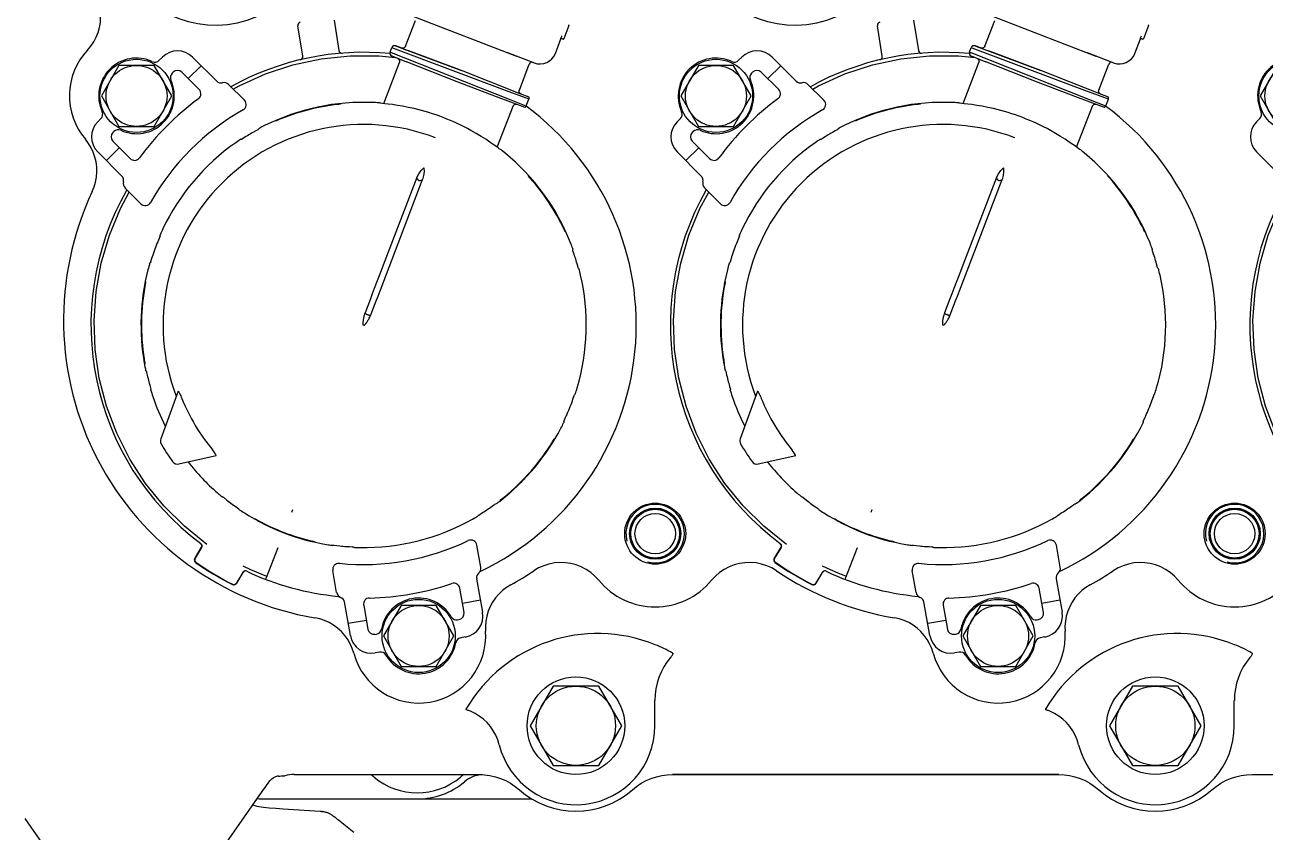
# Model space of a CAD drawing. Header units: millimetres. Extents: x 156850 to 204135, y 56350 to 74150.
# Drawn here: x 179919 to 180122.3, y 62657.6 to 62789.9 of the extents above; entities that cross this region are included whole.
import ezdxf

# ---------------------------------------------------------------- set-up
doc = ezdxf.new("R2010")
doc.units = ezdxf.units.MM
doc.header["$LTSCALE"] = 150
doc.layers.add('-----33 Equipment', color=5, linetype='Continuous')

# ---------------------------------------------------------------- blocks, each defined once
blk = doc.blocks.new('X-2F-PLAN$0$AUDIT_I_260115101451-0')
at = {"color": 0}
for p, q in [((1.78, -23.55), (-7.79, -30.26)), ((107.13, -39.46), (111.09, -35.51)), ((120.28, -36.1), (115.28, -38.98)), ((116.04, -35.51), (116.57, -36.03)), ((125.28, -38.98), (120.28, -36.1)), ((111.79, -39.04), (109.67, -36.92)), ((112.86, -37.98), (110, -40.83)), ((114.44, -38.16), (114.27, -37.98)), ((102.59, -42.59), (105.2, -39.98)), ((115.28, -38.98), (115.28, -44.76)), ((125.28, -44.76), (125.28, -38.98)), ((81.58, -42.72), (81.6, -42.66)), ((72.02, -44.21), (72.14, -44.24)), ((74.48, -43.62), (74.21, -43.69)), ((75.22, -43.45), (75.37, -43.36)), ((76.3, -43.21), (76.36, -43.24)), ((76.34, -43.21), (76.42, -43.19)), ((76.78, -43.17), (76.4, -43.23)), ((76.42, -43.19), (76.54, -43.17)), ((76.54, -43.17), (76.71, -43.14)), ((88.43, -43.17), (88.44, -43.1)), ((89.39, -43.26), (89.52, -43.28)), ((89.71, -43.36), (89.39, -43.3)), ((89.52, -43.28), (89.63, -43.3)), ((89.79, -43.34), (89.79, -43.37)), ((92.77, -44.02), (92.89, -44.12)), ((71.88, -48.68), (64.06, -45.83)), ((96.63, -45.45), (96.37, -45.34)), ((97.31, -45.73), (96.63, -45.45)), ((97.35, -45.74), (97.31, -45.73)), ((97.35, -45.74), (97.49, -45.73)), ((115.28, -44.76), (120.28, -47.64)), ((120.28, -47.64), (125.28, -44.76)), ((126.12, -45.58), (126.64, -46.11)), ((124.17, -47.88), (123.99, -47.71)), ((59.93, -48.81), (61.29, -54.94)), ((121.32, -52.15), (124.17, -49.29)), ((125.23, -52.48), (123.11, -50.36)), ((-7.79, -52.65), (6.23, -62.47)), ((43.9, -51.44), (43.8, -51.55)), ((43.8, -51.55), (43.81, -51.61)), ((44.46, -51.41), (44.33, -51.35)), ((46.27, -52.49), (44.46, -51.41)), ((46.22, -52.53), (44.47, -51.47)), ((46.38, -52.57), (46.24, -52.51)), ((46.41, -52.55), (46.27, -52.49)), ((46.8, -52.48), (46.72, -52.53)), ((126.64, -51.06), (122.69, -55.02)), ((54.01, -56.69), (53.84, -56.91)), ((54.46, -56.11), (54.01, -56.69)), ((54.48, -56.08), (54.46, -56.11)), ((54.48, -56.08), (54.51, -55.95)), ((40.15, -57.61), (40.1, -57.75)), ((40.18, -57.6), (40.15, -57.61)), ((40.21, -57.59), (40.18, -57.6)), ((40.22, -58.17), (40.34, -58.26)), ((40.34, -58.26), (42.14, -59.35)), ((42.15, -59.3), (40.4, -58.24)), ((52.46, -58.7), (52.6, -58.61)), ((52.9, -58.19), (52.68, -58.49)), ((53.2, -57.77), (52.9, -58.19)), ((122.17, -56.95), (119.56, -59.56)), ((42.26, -59.41), (42.14, -59.32)), ((42.26, -59.44), (42.14, -59.35)), ((42.38, -59.74), (42.38, -59.67)), ((42.38, -59.82), (42.39, -59.73)), ((113.19, -59.02), (113.19, -59.15)), ((114.54, -61.41), (114.29, -60.96)), ((3.66, -62.66), (3.66, -62.66)), ((5, -62.9), (5, -106.7)), ((6.23, -62.47), (7.05, -63.05)), ((50.28, -62.55), (50.25, -62.53)), ((50.69, -61.67), (50.75, -61.56)), ((50.75, -61.56), (50.81, -61.46)), ((50.89, -61.32), (50.92, -61.33)), ((114.8, -61.86), (114.94, -61.97)), ((7.05, -63.05), (7.75, -63.55)), ((41.1, -63.09), (41.33, -63.18)), ((41.33, -63.18), (46.24, -65.07)), ((116.18, -64.74), (116.22, -64.73)), ((116.19, -64.76), (116.18, -64.74)), ((116.25, -64.8), (116.29, -64.88)), ((116.29, -64.88), (116.33, -64.99)), ((116.33, -64.99), (116.38, -65.1)), ((9, -67.7), (9, -98.03)), ((52, -67.32), (52.47, -67.5)), ((126.78, -69.12), (131.79, -68.33)), ((47.19, -71.04), (47.17, -71.03)), ((47.18, -70.95), (47.2, -70.86)), ((47.2, -70.86), (47.23, -70.76)), ((47.23, -70.76), (47.25, -70.63)), ((47.29, -70.65), (47.25, -70.63)), ((47.51, -69.64), (47.55, -69.65)), ((38.83, -74.68), (42.47, -74.04)), ((46.56, -74.7), (46.5, -75.21)), ((46.62, -74.22), (46.56, -74.7)), ((46.62, -74.18), (46.58, -74.02)), ((46.62, -74.18), (46.62, -74.22)), ((118.93, -74.89), (118.94, -75.03)), ((118.94, -75.03), (118.96, -75.16)), ((132.72, -74.26), (127.71, -75.05)), ((31.79, -76.94), (37.3, -75.97)), ((34.28, -79.55), (33.76, -76.59)), ((118.97, -75.33), (118.94, -75.32)), ((118.97, -75.32), (118.97, -75.33)), ((36.78, -79.11), (32.8, -79.81)), ((46.26, -77.44), (46.33, -77.32)), ((82.75, -78.98), (82.66, -79.21)), ((29.08, -81.73), (28.95, -80.99)), ((31.99, -80.97), (32.03, -81.21)), ((87, -80.21), (84.73, -79.34)), ((31.73, -82.35), (26.73, -85.23)), ((36.73, -85.23), (31.73, -82.35)), ((88.33, -81.79), (106.56, -88.78)), ((106.92, -87.85), (92.52, -82.32)), ((119.03, -82.39), (125.78, -84.96)), ((119.09, -81.83), (119.11, -81.83)), ((119.11, -81.83), (119.11, -81.79)), ((126.86, -81.64), (126.55, -84.34)), ((26.73, -85.23), (26.73, -91.01)), ((36.73, -91.01), (36.73, -85.23)), ((128.12, -85.32), (124.43, -95.14)), ((125.83, -86.17), (126.67, -84.04)), ((126.67, -84.06), (126.78, -83.78)), ((126.8, -83.73), (126.78, -83.78)), ((126.78, -83.78), (126.79, -83.75)), ((126.79, -83.75), (126.79, -83.75)), ((127.44, -83.44), (128.19, -83.73)), ((128.44, -84.47), (127.44, -87.12)), ((128.06, -85.49), (128.43, -84.52)), ((128.43, -84.52), (128.48, -84.38)), ((128.48, -84.37), (128.44, -84.47)), ((128.48, -84.38), (128.48, -84.37)), ((122.57, -94.43), (125.85, -86.11)), ((124.43, -95.14), (127.66, -86.53)), ((128.41, -85.96), (132.65, -87.59)), ((26.73, -91.01), (31.73, -93.89)), ((31.73, -93.89), (36.73, -91.01)), ((31.56, -95.77), (31.43, -95.03)), ((34.38, -94.51), (34.42, -94.75)), ((35.58, -95.56), (39.56, -94.86)), ((37.58, -98.26), (37.06, -95.3)), ((120.15, -100.89), (122.57, -94.43)), ((120.63, -104.79), (124.43, -95.14)), ((124.43, -95.14), (124.43, -95.14)), ((41.12, -97.63), (35.61, -98.61)), ((43, -98.32), (46.64, -97.68)), ((51.54, -97.94), (51.43, -97.87)), ((51.54, -97.94), (51.56, -97.97)), ((51.56, -97.97), (51.95, -98.59)), ((51.95, -98.59), (52.1, -98.83)), ((52.7, -99.73), (53, -100.16)), ((53, -100.16), (53.22, -100.47)), ((53.34, -100.75), (53.3, -100.58)), ((53.8, -101.37), (53.96, -101.58)), ((54, -101.5), (53.94, -101.48)), ((54.01, -101.52), (54.05, -101.56)), ((54.05, -101.56), (54.16, -101.7)), ((54.14, -101.74), (54.05, -101.62)), ((111.87, -100.99), (118.61, -103.61)), ((118.4, -105.58), (120.15, -100.89)), ((54.27, -101.9), (54.14, -101.74)), ((54.16, -101.7), (54.34, -101.92)), ((54.43, -102.1), (54.27, -101.9)), ((54.34, -101.92), (54.5, -102.12)), ((119.74, -102.96), (118.67, -105.71)), ((121.22, -102.3), (119.78, -106.16)), ((127.37, -102.7), (125.74, -106.95)), ((57.47, -105.39), (57.49, -105.35)), ((120.07, -106.22), (120.63, -104.79)), ((121.23, -104.63), (125.47, -106.26)), ((17, -106.39), (10.5, -110.15)), ((23.5, -110.15), (17, -106.39)), ((106.77, -106.43), (107.05, -106.19)), ((106.93, -106.35), (106.82, -106.45)), ((107.02, -106.27), (106.93, -106.35)), ((107.09, -106.21), (107.02, -106.27)), ((107.11, -106.14), (107.15, -106.15)), ((118.64, -105.77), (119.76, -106.2)), ((119.78, -106.16), (119.76, -106.2)), ((125.75, -106.93), (125.7, -107.05)), ((125.71, -107.02), (125.7, -107.05)), ((10.5, -110.15), (10.5, -117.65)), ((23.5, -117.65), (23.5, -110.15)), ((63.99, -110.37), (63.91, -110.33)), ((64.07, -110.39), (64.05, -110.41)), ((99.21, -111.53), (99.24, -111.59)), ((127.25, -110.54), (129.63, -111.45)), ((129.7, -111.57), (129.6, -111.81)), ((129.72, -111.46), (129.81, -111.49)), ((129.81, -111.49), (129.92, -111.53)), ((129.92, -111.53), (130.03, -111.57)), ((130.03, -111.57), (130.15, -111.62)), ((66.88, -111.9), (66.72, -111.9)), ((67.58, -112.22), (67.82, -112.33)), ((71.37, -113.78), (71.28, -113.68)), ((95.21, -113.39), (95.03, -113.37)), ((98.01, -112.19), (97.99, -112.16)), ((98.06, -112.12), (98.35, -111.98)), ((98.26, -112.07), (98.16, -112.12)), ((98.38, -112.02), (98.26, -112.07)), ((131.81, -112.77), (129.66, -111.94)), ((92.02, -114.31), (91.93, -114.41)), ((92.16, -114.27), (92.76, -114.1)), ((92.76, -114.1), (93.03, -114.02)), ((10.5, -117.65), (17, -121.41)), ((17, -121.41), (23.5, -117.65)), ((17, -126.85), (21.13, -126.85)), ((9, -193.08), (9, -129.72)), ((9, -129.77), (9, -193.03)), ((107.13, -134.46), (111.09, -130.51)), ((111.79, -134.04), (109.67, -131.92)), ((120.28, -131.1), (115.28, -133.98)), ((116.04, -130.51), (116.57, -131.03)), ((125.28, -133.98), (120.28, -131.1)), ((112.86, -132.98), (110, -135.83)), ((114.44, -133.16), (114.27, -132.98)), ((115.28, -133.98), (115.28, -139.76)), ((125.28, -139.76), (125.28, -133.98)), ((102.59, -137.59), (105.2, -134.98)), ((76.3, -138.21), (76.36, -138.24)), ((76.34, -138.21), (76.42, -138.19)), ((76.78, -138.17), (76.4, -138.23)), ((76.42, -138.19), (76.54, -138.17)), ((76.54, -138.17), (76.71, -138.14)), ((81.58, -137.72), (81.6, -137.66)), ((88.43, -138.17), (88.44, -138.1)), ((89.39, -138.26), (89.52, -138.28)), ((72.02, -139.21), (72.14, -139.24)), ((74.48, -138.62), (74.21, -138.69)), ((75.22, -138.45), (75.37, -138.36)), ((89.71, -138.36), (89.39, -138.3)), ((89.52, -138.28), (89.63, -138.3)), ((89.79, -138.34), (89.79, -138.37)), ((92.77, -139.02), (92.89, -139.12)), ((115.28, -139.76), (120.28, -142.64)), ((120.28, -142.64), (125.28, -139.76)), ((71.88, -143.68), (64.06, -140.83)), ((96.63, -140.45), (96.37, -140.34)), ((97.31, -140.73), (96.63, -140.45)), ((97.35, -140.74), (97.31, -140.73)), ((97.35, -140.74), (97.49, -140.73)), ((126.12, -140.58), (126.64, -141.11)), ((59.93, -143.81), (61.29, -149.94)), ((121.32, -147.15), (124.17, -144.29)), ((124.17, -142.88), (123.99, -142.71)), ((44.46, -146.41), (44.33, -146.35)), ((46.27, -147.49), (44.46, -146.41)), ((126.64, -146.06), (122.69, -150.02)), ((125.23, -147.48), (123.11, -145.36)), ((43.9, -146.44), (43.8, -146.55)), ((43.8, -146.55), (43.81, -146.61)), ((46.22, -147.53), (44.47, -146.47)), ((46.38, -147.57), (46.24, -147.51)), ((46.41, -147.55), (46.27, -147.49)), ((46.8, -147.48), (46.72, -147.53)), ((54.01, -151.69), (53.84, -151.91)), ((54.46, -151.11), (54.01, -151.69)), ((54.48, -151.08), (54.46, -151.11)), ((54.48, -151.08), (54.51, -150.95)), ((122.17, -151.95), (119.56, -154.56)), ((40.15, -152.61), (40.1, -152.75)), ((40.18, -152.6), (40.15, -152.61)), ((40.21, -152.59), (40.18, -152.6)), ((40.22, -153.17), (40.34, -153.26)), ((40.34, -153.26), (42.14, -154.35)), ((42.15, -154.3), (40.4, -153.24)), ((42.26, -154.41), (42.14, -154.32)), ((42.26, -154.44), (42.14, -154.35)), ((52.46, -153.7), (52.6, -153.61)), ((52.9, -153.19), (52.68, -153.49)), ((53.2, -152.77), (52.9, -153.19)), ((113.19, -154.02), (113.19, -154.15)), ((42.38, -154.74), (42.38, -154.67)), ((42.38, -154.82), (42.39, -154.73)), ((50.69, -156.67), (50.75, -156.56)), ((50.75, -156.56), (50.81, -156.46)), ((50.89, -156.32), (50.92, -156.33)), ((114.54, -156.41), (114.29, -155.96)), ((41.1, -158.09), (41.33, -158.18)), ((41.33, -158.18), (46.24, -160.07)), ((50.28, -157.55), (50.25, -157.53)), ((114.8, -156.86), (114.94, -156.97)), ((116.18, -159.74), (116.22, -159.73)), ((116.19, -159.76), (116.18, -159.74)), ((116.25, -159.8), (116.29, -159.88)), ((116.29, -159.88), (116.33, -159.99)), ((116.33, -159.99), (116.38, -160.1)), ((52, -162.32), (52.47, -162.5)), ((47.51, -164.64), (47.55, -164.65)), ((126.78, -164.12), (131.79, -163.33)), ((47.19, -166.04), (47.17, -166.03)), ((47.18, -165.95), (47.2, -165.86)), ((47.2, -165.86), (47.23, -165.76)), ((47.23, -165.76), (47.25, -165.63)), ((47.29, -165.65), (47.25, -165.63)), ((38.83, -169.68), (42.47, -169.04)), ((46.56, -169.7), (46.5, -170.21)), ((46.62, -169.22), (46.56, -169.7)), ((46.62, -169.18), (46.58, -169.02)), ((46.62, -169.18), (46.62, -169.22)), ((118.93, -169.89), (118.94, -170.03)), ((118.94, -170.03), (118.96, -170.16)), ((118.97, -170.33), (118.94, -170.32)), ((118.97, -170.32), (118.97, -170.33)), ((132.72, -169.26), (127.71, -170.05)), ((31.79, -171.94), (37.3, -170.97)), ((34.28, -174.55), (33.76, -171.59)), ((46.26, -172.44), (46.33, -172.32)), ((36.78, -174.11), (32.8, -174.81)), ((82.75, -173.98), (82.66, -174.21)), ((87, -175.21), (84.73, -174.34)), ((29.08, -176.73), (28.95, -175.99)), ((31.99, -175.97), (32.03, -176.21)), ((88.33, -176.79), (106.56, -183.78)), ((119.09, -176.83), (119.11, -176.83)), ((119.11, -176.83), (119.11, -176.79)), ((126.86, -176.64), (126.55, -179.34)), ((31.73, -177.35), (26.73, -180.23)), ((36.73, -180.23), (31.73, -177.35)), ((106.92, -182.85), (92.52, -177.32)), ((119.03, -177.39), (125.78, -179.96)), ((125.83, -181.17), (126.78, -178.78)), ((126.8, -178.73), (126.78, -178.78)), ((126.78, -178.78), (126.79, -178.75)), ((126.79, -178.75), (126.79, -178.75)), ((127.44, -178.44), (128.19, -178.73)), ((26.73, -180.23), (26.73, -186.01)), ((36.73, -186.01), (36.73, -180.23)), ((128.12, -180.32), (124.43, -190.14)), ((128.44, -179.47), (127.44, -182.12)), ((128.06, -180.49), (128.43, -179.52)), ((128.41, -180.96), (132.65, -182.59)), ((128.43, -179.52), (128.48, -179.38)), ((128.48, -179.37), (128.44, -179.47)), ((128.48, -179.38), (128.48, -179.37)), ((122.57, -189.43), (125.85, -181.11)), ((124.43, -190.14), (127.66, -181.53)), ((26.73, -186.01), (31.73, -188.89)), ((31.73, -188.89), (36.73, -186.01)), ((31.56, -190.77), (31.43, -190.03)), ((34.38, -189.51), (34.42, -189.75)), ((35.58, -190.56), (39.56, -189.86)), ((37.58, -193.26), (37.06, -190.3)), ((120.15, -195.89), (122.57, -189.43)), ((120.63, -199.79), (124.43, -190.14)), ((124.43, -190.14), (124.43, -190.14)), ((41.12, -192.63), (35.61, -193.61)), ((43, -193.32), (46.64, -192.68)), ((51.54, -192.94), (51.43, -192.87)), ((51.54, -192.94), (51.56, -192.97)), ((51.56, -192.97), (51.95, -193.59)), ((51.95, -193.59), (52.1, -193.83)), ((52.7, -194.73), (53, -195.16)), ((53, -195.16), (53.22, -195.47)), ((53.34, -195.75), (53.3, -195.58)), ((53.8, -196.37), (53.96, -196.58)), ((54, -196.5), (53.94, -196.48)), ((54.01, -196.52), (54.05, -196.56)), ((54.05, -196.56), (54.16, -196.7)), ((54.14, -196.74), (54.05, -196.62)), ((54.27, -196.9), (54.14, -196.74)), ((54.16, -196.7), (54.34, -196.92)), ((54.43, -197.1), (54.27, -196.9)), ((54.34, -196.92), (54.5, -197.12)), ((111.87, -195.99), (118.61, -198.61)), ((118.4, -200.58), (120.15, -195.89)), ((119.74, -197.96), (118.67, -200.71)), ((121.22, -197.3), (119.78, -201.16)), ((127.37, -197.7), (125.74, -201.95)), ((57.47, -200.39), (57.49, -200.35)), ((106.77, -201.43), (107.05, -201.19)), ((107.02, -201.27), (106.93, -201.35)), ((107.09, -201.21), (107.02, -201.27)), ((107.11, -201.14), (107.15, -201.15)), ((118.64, -200.77), (119.76, -201.2)), ((119.78, -201.16), (119.76, -201.2)), ((120.07, -201.22), (120.63, -199.79)), ((121.23, -199.63), (125.47, -201.26)), ((17, -201.39), (10.5, -205.15)), ((23.5, -205.15), (17, -201.39)), ((106.93, -201.35), (106.82, -201.45)), ((125.75, -201.93), (125.7, -202.05)), ((125.71, -202.02), (125.7, -202.05)), ((10.5, -205.15), (10.5, -212.65)), ((23.5, -212.65), (23.5, -205.15)), ((63.99, -205.37), (63.91, -205.33)), ((64.07, -205.39), (64.05, -205.41)), ((66.88, -206.9), (66.72, -206.9)), ((67.58, -207.22), (67.82, -207.33)), ((98.01, -207.19), (97.99, -207.16)), ((98.06, -207.12), (98.35, -206.98)), ((98.26, -207.07), (98.16, -207.12)), ((98.38, -207.02), (98.26, -207.07)), ((99.21, -206.53), (99.24, -206.59)), ((127.25, -205.54), (129.63, -206.45)), ((129.7, -206.57), (129.6, -206.81)), ((131.81, -207.77), (129.66, -206.94)), ((129.72, -206.46), (129.81, -206.49)), ((129.81, -206.49), (129.92, -206.53)), ((129.92, -206.53), (130.03, -206.57)), ((130.03, -206.57), (130.15, -206.62)), ((71.37, -208.78), (71.28, -208.68)), ((92.02, -209.31), (91.93, -209.41)), ((92.16, -209.27), (92.76, -209.1)), ((92.76, -209.1), (93.03, -209.02)), ((95.21, -208.39), (95.03, -208.37)), ((10.5, -212.65), (17, -216.41)), ((17, -216.41), (23.5, -212.65)), ((17, -221.85), (21.13, -221.85)), ((9, -224.77), (9, -314.03)), ((107.13, -229.46), (111.09, -225.51)), ((116.04, -225.51), (116.57, -226.03)), ((120.28, -226.1), (115.28, -228.98)), ((125.28, -228.98), (120.28, -226.1))]:
    blk.add_line(p, q, dxfattribs=at)
for points in [[(104.59, -34.61), (105.35, -34.93), (106.15, -35.16), (106.97, -35.31), (107.8, -35.37), (108.63, -35.35), (109.45, -35.24), (110.26, -35.05), (111.04, -34.77), (111.79, -34.41), (112.5, -33.98), (113.16, -33.48)], [(127.79, -33.83), (128.44, -34.38), (129.14, -34.85), (129.89, -35.25), (130.68, -35.56), (131.5, -35.79), (132.34, -35.94), (133.19, -35.99), (134.04, -35.95), (134.88, -35.82), (135.7, -35.6), (136.49, -35.3), (137.25, -34.92)], [(46.75, -53.42), (49.71, -49.71), (53.06, -46.34), (56.74, -43.34), (60.72, -40.77), (64.96, -38.63), (69.4, -36.96), (74, -35.77), (78.69, -35.08), (83.44, -34.9), (88.19, -35.24), (92.88, -36.08), (97.44, -37.42), (101.83, -39.24), (104.49, -40.69)], [(72.02, -44.21), (71.98, -44.22), (71.88, -44.25), (71.72, -44.3), (71.51, -44.36), (71.28, -44.44), (71, -44.53)], [(72.65, -44.1), (72.18, -44.23), (72.14, -44.24)], [(73.16, -43.96), (72.89, -44.03), (72.65, -44.1)], [(75.22, -43.45), (75.19, -43.46), (75.08, -43.48), (74.92, -43.52), (74.48, -43.62)], [(76.38, -43.15), (76.12, -43.2), (75.88, -43.25), (75.67, -43.29), (75.51, -43.32), (75.4, -43.35), (75.37, -43.36)], [(76.3, -43.21), (76.3, -43.21), (76.32, -43.21), (76.34, -43.21)], [(76.4, -43.23), (76.38, -43.23), (76.36, -43.24), (76.36, -43.24)], [(76.71, -43.14), (76.94, -43.1), (77.07, -43.08)], [(77.14, -43.11), (77.01, -43.13), (76.78, -43.17)], [(89.63, -43.3), (89.72, -43.32), (89.77, -43.33), (89.79, -43.34)], [(89.79, -43.37), (89.77, -43.37), (89.71, -43.36)], [(92.77, -44.02), (92.73, -44.01), (92.63, -43.98), (92.48, -43.93), (92.28, -43.87), (92.04, -43.81), (91.78, -43.74)], [(93.03, -44.17), (92.93, -44.14), (92.89, -44.12)], [(93.88, -44.43), (93.62, -44.35), (93.03, -44.17)], [(98.47, -46.17), (98.21, -46.05), (97.98, -45.94), (97.77, -45.85), (97.62, -45.78), (97.52, -45.74), (97.49, -45.73)], [(71.85, -48.71), (71.71, -48.78), (71.62, -48.84), (71.51, -48.9), (71.39, -48.97), (71.24, -49.04), (71.08, -49.12), (70.89, -49.21), (70.68, -49.3)], [(71.88, -48.68), (71.88, -48.69), (71.85, -48.71)], [(44.33, -51.35), (44.18, -51.34), (44.03, -51.37), (43.9, -51.44)], [(46.73, -52.52), (46.67, -52.55), (46.52, -52.58), (46.38, -52.57)], [(46.7, -52.54), (46.55, -52.57), (46.41, -52.55)], [(61.29, -54.94), (61.3, -54.94), (61.33, -54.93), (61.37, -54.9)], [(61.37, -54.9), (61.49, -54.83), (61.63, -54.75), (61.8, -54.65), (61.99, -54.53), (62.18, -54.37)], [(55.18, -55.14), (55, -55.35), (54.84, -55.54), (54.7, -55.71), (54.6, -55.84), (54.53, -55.92), (54.51, -55.95)], [(40.1, -57.75), (40.1, -57.9), (40.14, -58.04), (40.22, -58.17)], [(52.46, -58.7), (52.44, -58.73), (52.38, -58.82), (52.29, -58.95), (52.17, -59.13), (52.04, -59.33), (51.89, -59.55)], [(52.68, -58.49), (52.62, -58.58), (52.6, -58.61)], [(113.19, -59.02), (113.17, -58.98), (113.11, -58.9), (113.02, -58.76), (112.9, -58.58), (112.76, -58.37), (112.6, -58.14)], [(121.38, -57.74), (121.94, -58.69), (123.9, -63.01), (125.38, -67.52), (126.38, -72.15), (126.87, -76.88), (126.86, -81.64)], [(41.47, -63.24), (42.01, -61.92), (42.58, -60.62), (43.19, -59.34)], [(42.38, -59.67), (42.34, -59.53), (42.26, -59.41)], [(42.38, -59.71), (42.34, -59.57), (42.26, -59.44)], [(113.26, -59.27), (113.21, -59.18), (113.19, -59.15)], [(113.74, -60.04), (113.6, -59.8), (113.26, -59.27)], [(50.92, -61.33), (50.86, -61.45), (50.73, -61.68)], [(50.81, -61.46), (50.85, -61.38), (50.88, -61.33), (50.89, -61.32)], [(114.8, -61.86), (114.78, -61.83), (114.73, -61.74), (114.54, -61.41)], [(115.41, -62.87), (115.29, -62.64), (115.18, -62.42), (115.08, -62.23), (115.01, -62.09), (114.96, -62), (114.94, -61.97)], [(7.75, -63.55), (8.03, -63.79), (8.28, -64.03), (8.47, -64.28), (8.6, -64.51), (8.69, -64.7), (8.74, -64.86), (8.77, -64.98), (8.77, -65.07)], [(8.77, -65.07), (8.76, -65.17), (8.76, -65.26), (8.76, -65.33), (8.76, -65.38)], [(41.01, -63.06), (41.03, -63.07), (41.1, -63.09)], [(116.34, -65.11), (116.21, -64.81), (116.19, -64.76)], [(116.22, -64.73), (116.23, -64.75), (116.25, -64.8)], [(8.76, -65.38), (8.78, -65.56), (8.79, -65.76), (8.8, -65.97), (8.8, -66.2)], [(28.88, -77.5), (29.67, -77.24), (30.43, -76.9), (31.15, -76.49), (31.82, -76.01), (32.44, -75.46), (33, -74.84), (33.49, -74.17), (33.91, -73.46), (34.25, -72.71), (34.52, -71.92), (34.7, -71.11)], [(47.17, -71.03), (47.17, -71.01), (47.18, -70.95)], [(47.29, -70.65), (47.21, -70.96), (47.2, -71.02), (47.2, -71.04)], [(46.73, -73.01), (46.69, -73.27), (46.65, -73.51), (46.62, -73.72), (46.6, -73.88), (46.58, -73.99), (46.58, -74.02)], [(118.94, -75.32), (118.93, -75.3), (118.92, -75.24), (118.88, -74.87)], [(118.96, -75.16), (118.97, -75.26), (118.97, -75.32)], [(46.37, -76.8), (46.33, -77.28), (46.33, -77.32)], [(46.4, -76.28), (46.38, -76.55), (46.37, -76.8)], [(46.26, -77.44), (46.26, -77.47), (46.25, -77.58), (46.25, -77.74), (46.24, -77.96), (46.23, -78.21), (46.22, -78.49)], [(82.66, -79.21), (82.69, -79.24), (82.73, -79.27), (82.76, -79.3), (82.79, -79.33), (82.84, -79.37), (82.88, -79.4), (82.94, -79.45), (83, -79.5), (83.07, -79.55), (83.14, -79.6), (83.23, -79.66), (83.32, -79.73), (83.43, -79.8), (83.55, -79.87), (83.68, -79.94), (83.82, -80.02), (83.99, -80.1), (84.18, -80.19), (84.38, -80.27)], [(84.74, -79.34), (84.54, -79.27), (84.35, -79.21), (84.18, -79.16), (84.02, -79.12), (83.88, -79.09), (83.75, -79.06), (83.63, -79.04), (83.51, -79.03), (83.41, -79.01), (83.32, -79), (83.23, -78.99), (83.15, -78.99), (83.08, -78.98), (83.02, -78.98), (82.97, -78.98), (82.92, -78.98), (82.87, -78.98), (82.83, -78.98), (82.79, -78.98), (82.75, -78.98)], [(84.42, -79.75), (84.39, -79.83), (84.37, -79.91), (84.34, -79.98), (84.33, -80.04), (84.32, -80.08), (84.31, -80.12), (84.31, -80.15), (84.3, -80.18), (84.31, -80.2), (84.31, -80.21), (84.31, -80.22), (84.32, -80.23), (84.32, -80.24), (84.33, -80.25), (84.34, -80.25), (84.35, -80.26), (84.36, -80.26), (84.37, -80.27), (86.65, -81.14)], [(84.73, -79.34), (84.72, -79.33), (84.71, -79.33), (84.7, -79.32), (84.69, -79.32), (84.68, -79.32), (84.67, -79.33), (84.66, -79.33), (84.64, -79.34), (84.63, -79.35), (84.62, -79.36), (84.6, -79.38), (84.58, -79.4), (84.56, -79.44), (84.54, -79.48), (84.51, -79.54), (84.48, -79.6), (84.45, -79.68), (84.42, -79.75)], [(86.65, -81.14), (87.45, -81.46), (88.33, -81.79)], [(88.68, -80.85), (87.81, -80.51), (87, -80.21)], [(92.52, -82.32), (91.47, -81.93), (88.68, -80.85)], [(119.11, -81.79), (119.12, -81.69), (119.13, -81.52), (119.15, -81.31), (119.17, -81.06), (119.18, -80.78)], [(118.19, -87.37), (118.4, -86.43), (118.58, -85.5), (118.73, -84.63), (118.85, -83.83), (118.94, -83.14), (119, -82.58), (119.05, -82.17), (119.08, -81.91), (119.09, -81.83)], [(127.44, -83.44), (127.44, -83.45), (127.42, -83.51), (127.37, -83.64), (119.74, -102.96)], [(128.19, -83.73), (128.15, -83.83), (121.22, -102.3)], [(126.41, -84.7), (126.35, -84.8), (126.25, -84.9), (126.11, -84.97), (125.97, -84.99), (125.82, -84.97), (125.78, -84.96)], [(128.41, -85.96), (128.39, -85.95), (128.26, -85.87), (128.16, -85.75), (128.11, -85.61), (128.09, -85.47), (128.12, -85.32)], [(128.41, -84.55), (128.48, -84.38), (128.48, -84.37)], [(133.35, -87.16), (133.34, -87.19), (126.82, -104.14)], [(106.38, -88.18), (106.52, -88.06), (106.66, -87.96), (106.77, -87.89), (106.86, -87.85), (106.92, -87.85)], [(106.38, -88.18), (106.41, -88.35), (106.44, -88.51), (106.47, -88.65), (106.52, -88.74), (106.56, -88.78)], [(108.51, -88.99), (107.85, -89), (107.2, -88.93), (106.56, -88.78)], [(106.92, -87.85), (107.49, -88.17), (108.02, -88.55), (108.51, -88.99)], [(13.9, -101.32), (14.69, -101.08), (15.46, -100.76), (16.19, -100.36), (16.88, -99.89), (17.51, -99.34), (18.08, -98.74), (18.58, -98.07), (19.02, -97.37), (19.37, -96.62)], [(19.37, -96.62), (19.43, -96.48), (19.48, -96.36), (19.52, -96.24), (19.56, -96.13)], [(19.56, -96.13), (19.63, -95.96), (19.65, -95.9), (19.66, -95.87), (19.67, -95.86)], [(50.88, -96.96), (51.02, -97.2), (51.15, -97.42), (51.26, -97.61), (51.35, -97.75), (51.41, -97.84), (51.43, -97.87)], [(111.57, -101.42), (111.61, -101.35), (111.76, -101.14), (112.01, -100.8), (112.33, -100.35), (112.72, -99.79), (113.16, -99.12), (113.64, -98.37), (114.13, -97.55), (114.61, -96.69)], [(9, -98.03), (8.96, -98.93), (8.84, -99.82), (8.64, -100.7), (8.35, -101.56), (8, -102.39), (7.57, -103.18), (7.07, -103.94), (6.5, -104.64)], [(40.11, -103.22), (39.67, -102.52), (39.16, -101.86), (38.59, -101.26), (37.96, -100.72), (37.28, -100.25), (36.55, -99.86), (35.78, -99.54), (34.99, -99.3), (34.17, -99.15), (33.35, -99.08), (32.52, -99.09)], [(53.22, -100.47), (53.28, -100.55), (53.3, -100.58)], [(53.34, -100.75), (53.37, -100.78), (53.43, -100.87), (53.52, -101), (53.65, -101.17), (53.8, -101.37)], [(54.05, -101.62), (53.99, -101.54), (53.97, -101.51), (53.95, -101.5), (53.95, -101.48), (53.94, -101.48)], [(54, -101.5), (54, -101.51), (54.01, -101.52)], [(110.94, -102.25), (111.12, -102.03), (111.27, -101.83), (111.41, -101.66), (111.51, -101.53), (111.57, -101.45), (111.58, -101.42)], [(118.61, -103.61), (118.64, -103.62), (118.77, -103.71), (118.86, -103.82), (118.92, -103.96), (118.93, -104.11), (118.9, -104.22)], [(118.67, -105.71), (118.64, -105.77), (118.64, -105.77)], [(120.59, -104.91), (120.66, -104.78), (120.77, -104.68), (120.91, -104.62), (121.06, -104.59), (121.21, -104.62), (121.23, -104.63)], [(40.86, -117.64), (41.53, -117.03), (42.12, -116.34), (42.63, -115.59), (43.05, -114.79), (43.38, -113.95), (43.61, -113.07), (43.74, -112.18), (43.77, -111.27), (43.7, -110.37), (43.52, -109.48), (43.25, -108.62), (42.88, -107.79), (42.41, -107.01)], [(107.05, -106.19), (107.1, -106.15), (107.11, -106.14)], [(107.15, -106.15), (107.13, -106.16), (107.09, -106.21)], [(63.91, -110.33), (63.81, -110.27), (63.71, -110.21)], [(63.73, -110.17), (64.01, -110.34), (64.06, -110.37), (64.07, -110.39)], [(64.05, -110.41), (64.04, -110.4), (63.99, -110.37)], [(65.81, -111.44), (66.04, -111.57), (66.26, -111.68), (66.45, -111.77), (66.59, -111.84), (66.69, -111.88), (66.72, -111.9)], [(129.64, -111.44), (129.66, -111.44), (129.72, -111.46)], [(129.7, -111.57), (129.7, -111.53), (129.69, -111.49), (129.67, -111.46), (129.64, -111.44)], [(66.88, -111.9), (66.92, -111.92), (67.02, -111.96), (67.58, -112.22)], [(70.28, -113.33), (70.54, -113.42), (71.14, -113.63)], [(71.14, -113.63), (71.24, -113.67), (71.28, -113.68)], [(71.37, -113.78), (71.41, -113.8), (71.51, -113.83), (71.67, -113.88), (71.88, -113.95), (72.12, -114.03), (72.4, -114.11)], [(94.05, -113.7), (94.31, -113.62), (94.9, -113.42)], [(94.9, -113.42), (95, -113.38), (95.03, -113.37)], [(95.21, -113.39), (95.24, -113.38), (95.34, -113.34), (95.49, -113.29), (95.69, -113.21), (95.92, -113.13), (96.17, -113.03)], [(97.99, -112.16), (98, -112.15), (98.06, -112.12)], [(98.16, -112.12), (98.08, -112.16), (98.03, -112.18), (98.01, -112.19)], [(90.91, -114.67), (91.18, -114.6), (91.43, -114.54), (91.64, -114.49), (91.8, -114.45), (91.9, -114.42), (91.93, -114.41)], [(92.02, -114.31), (92.06, -114.3), (92.16, -114.27)], [(6.5, -123.16), (7.07, -123.86), (7.57, -124.62), (8, -125.41), (8.35, -126.24), (8.64, -127.1), (8.84, -127.98), (8.96, -128.87), (9, -129.77)], [(28.65, -129.72), (28.55, -129.66), (28.44, -129.59), (28.32, -129.5), (28.2, -129.4)], [(28.93, -129.74), (28.9, -129.77), (28.85, -129.79), (28.79, -129.78), (28.72, -129.76), (28.65, -129.72)], [(46.75, -148.42), (49.71, -144.71), (53.06, -141.34), (56.74, -138.34), (60.72, -135.77), (64.96, -133.63), (69.4, -131.96), (74, -130.77), (78.69, -130.08), (83.44, -129.9), (88.19, -130.24), (92.88, -131.08), (97.44, -132.42), (101.83, -134.24), (104.49, -135.69)], [(42.41, -146.79), (42.88, -146.01), (43.25, -145.18), (43.52, -144.32), (43.7, -143.43), (43.77, -142.53), (43.74, -141.62), (43.61, -140.73), (43.38, -139.85), (43.05, -139.01), (42.63, -138.21), (42.12, -137.46), (41.53, -136.77), (40.86, -136.16)], [(76.38, -138.15), (76.12, -138.2), (75.88, -138.25), (75.67, -138.29), (75.51, -138.32), (75.4, -138.35), (75.37, -138.36)], [(76.3, -138.21), (76.3, -138.21), (76.32, -138.21), (76.34, -138.21)], [(76.4, -138.23), (76.38, -138.23), (76.36, -138.24), (76.36, -138.24)], [(76.71, -138.14), (76.94, -138.1), (77.07, -138.08)], [(77.14, -138.11), (77.01, -138.13), (76.78, -138.17)], [(72.02, -139.21), (71.98, -139.22), (71.88, -139.25), (71.72, -139.3), (71.51, -139.36), (71.28, -139.44), (71, -139.53)], [(72.65, -139.1), (72.18, -139.23), (72.14, -139.24)], [(73.16, -138.96), (72.89, -139.03), (72.65, -139.1)], [(75.22, -138.45), (75.19, -138.46), (75.08, -138.48), (74.92, -138.52), (74.48, -138.62)], [(89.63, -138.3), (89.72, -138.32), (89.77, -138.33), (89.79, -138.34)], [(89.79, -138.37), (89.77, -138.37), (89.71, -138.36)], [(92.77, -139.02), (92.73, -139.01), (92.63, -138.98), (92.48, -138.93), (92.28, -138.87), (92.04, -138.81), (91.78, -138.74)], [(93.03, -139.17), (92.93, -139.14), (92.89, -139.12)], [(93.88, -139.43), (93.62, -139.35), (93.03, -139.17)], [(98.47, -141.17), (98.21, -141.05), (97.98, -140.94), (97.77, -140.85), (97.62, -140.78), (97.52, -140.74), (97.49, -140.73)], [(71.85, -143.71), (71.71, -143.78), (71.62, -143.84), (71.51, -143.9), (71.39, -143.97), (71.24, -144.04), (71.08, -144.12), (70.89, -144.21), (70.68, -144.3)], [(71.88, -143.68), (71.88, -143.69), (71.85, -143.71)], [(44.33, -146.35), (44.18, -146.34), (44.03, -146.37), (43.9, -146.44)], [(46.73, -147.52), (46.67, -147.55), (46.52, -147.58), (46.38, -147.57)], [(46.7, -147.54), (46.55, -147.57), (46.41, -147.55)], [(55.18, -150.14), (55, -150.35), (54.84, -150.54), (54.7, -150.71), (54.6, -150.84), (54.53, -150.92), (54.51, -150.95)], [(61.29, -149.94), (61.3, -149.94), (61.33, -149.93), (61.37, -149.9)], [(61.37, -149.9), (61.49, -149.83), (61.63, -149.75), (61.8, -149.65), (61.99, -149.53), (62.18, -149.37)], [(40.1, -152.75), (40.1, -152.9), (40.14, -153.04), (40.22, -153.17)], [(41.47, -158.24), (42.01, -156.92), (42.58, -155.62), (43.19, -154.34)], [(42.38, -154.67), (42.34, -154.53), (42.26, -154.41)], [(42.38, -154.71), (42.34, -154.57), (42.26, -154.44)], [(52.46, -153.7), (52.44, -153.73), (52.38, -153.82), (52.29, -153.95), (52.17, -154.13), (52.04, -154.33), (51.89, -154.55)], [(52.68, -153.49), (52.62, -153.58), (52.6, -153.61)], [(113.19, -154.02), (113.17, -153.98), (113.11, -153.9), (113.02, -153.76), (112.9, -153.58), (112.76, -153.37), (112.6, -153.14)], [(113.26, -154.27), (113.21, -154.18), (113.19, -154.15)], [(113.74, -155.04), (113.6, -154.8), (113.26, -154.27)], [(121.38, -152.74), (121.94, -153.69), (123.9, -158.01), (125.38, -162.52), (126.38, -167.15), (126.87, -171.88), (126.86, -176.64)], [(50.92, -156.33), (50.86, -156.45), (50.73, -156.68)], [(50.81, -156.46), (50.85, -156.38), (50.88, -156.33), (50.89, -156.32)], [(114.8, -156.86), (114.78, -156.83), (114.73, -156.74), (114.54, -156.41)], [(41.01, -158.06), (41.03, -158.07), (41.1, -158.09)], [(115.41, -157.87), (115.29, -157.64), (115.18, -157.42), (115.08, -157.23), (115.01, -157.09), (114.96, -157), (114.94, -156.97)], [(116.34, -160.11), (116.21, -159.81), (116.19, -159.76)], [(116.22, -159.73), (116.23, -159.75), (116.25, -159.8)], [(28.88, -172.5), (29.67, -172.24), (30.43, -171.9), (31.15, -171.49), (31.82, -171.01), (32.44, -170.46), (33, -169.84), (33.49, -169.17), (33.91, -168.46), (34.25, -167.71), (34.52, -166.92), (34.7, -166.11)], [(47.17, -166.03), (47.17, -166.01), (47.18, -165.95)], [(47.29, -165.65), (47.21, -165.96), (47.2, -166.02), (47.2, -166.04)], [(46.73, -168.01), (46.69, -168.27), (46.65, -168.51), (46.62, -168.72), (46.6, -168.88), (46.58, -168.99), (46.58, -169.02)], [(118.94, -170.32), (118.93, -170.3), (118.92, -170.24), (118.88, -169.87)], [(118.96, -170.16), (118.97, -170.26), (118.97, -170.32)], [(46.26, -172.44), (46.26, -172.47), (46.25, -172.58), (46.25, -172.74), (46.24, -172.96), (46.23, -173.21), (46.22, -173.49)], [(46.37, -171.8), (46.33, -172.28), (46.33, -172.32)], [(46.4, -171.28), (46.38, -171.55), (46.37, -171.8)], [(82.66, -174.21), (82.69, -174.24), (82.73, -174.27), (82.76, -174.3), (82.79, -174.33), (82.84, -174.37), (82.88, -174.4), (82.94, -174.45), (83, -174.5), (83.07, -174.55), (83.14, -174.6), (83.23, -174.66), (83.32, -174.73), (83.43, -174.8), (83.55, -174.87), (83.68, -174.94), (83.82, -175.02), (83.99, -175.1), (84.18, -175.19), (84.38, -175.27)], [(84.74, -174.34), (84.54, -174.27), (84.35, -174.21), (84.18, -174.16), (84.02, -174.12), (83.88, -174.09), (83.75, -174.06), (83.63, -174.04), (83.51, -174.03), (83.41, -174.01), (83.32, -174), (83.23, -173.99), (83.15, -173.99), (83.08, -173.98), (83.02, -173.98), (82.97, -173.98), (82.92, -173.98), (82.87, -173.98), (82.83, -173.98), (82.79, -173.98), (82.75, -173.98)], [(84.42, -174.75), (84.39, -174.83), (84.37, -174.91), (84.34, -174.98), (84.33, -175.04), (84.32, -175.08), (84.31, -175.12), (84.31, -175.15), (84.3, -175.18), (84.31, -175.2), (84.31, -175.21), (84.31, -175.22), (84.32, -175.23), (84.32, -175.24), (84.33, -175.25), (84.34, -175.25), (84.35, -175.26), (84.36, -175.26), (84.37, -175.27), (86.65, -176.14)], [(84.73, -174.34), (84.72, -174.33), (84.71, -174.33), (84.7, -174.32), (84.69, -174.32), (84.68, -174.32), (84.67, -174.33), (84.66, -174.33), (84.64, -174.34), (84.63, -174.35), (84.62, -174.36), (84.6, -174.38), (84.58, -174.4), (84.56, -174.44), (84.54, -174.48), (84.51, -174.54), (84.48, -174.6), (84.45, -174.68), (84.42, -174.75)], [(86.65, -176.14), (87.45, -176.46), (88.33, -176.79)], [(88.68, -175.85), (87.81, -175.51), (87, -175.21)], [(92.52, -177.32), (91.47, -176.93), (88.68, -175.85)], [(118.19, -182.37), (118.4, -181.43), (118.58, -180.5), (118.73, -179.63), (118.85, -178.83), (118.94, -178.14), (119, -177.58), (119.05, -177.17), (119.08, -176.91), (119.09, -176.83)], [(119.11, -176.79), (119.12, -176.69), (119.13, -176.52), (119.15, -176.31), (119.17, -176.06), (119.18, -175.78)], [(127.44, -178.44), (127.44, -178.45), (127.42, -178.51), (127.37, -178.64), (119.74, -197.96)], [(128.19, -178.73), (128.15, -178.83), (121.22, -197.3)], [(126.41, -179.7), (126.35, -179.8), (126.25, -179.9), (126.11, -179.97), (125.97, -179.99), (125.82, -179.97), (125.78, -179.96)], [(128.41, -180.96), (128.39, -180.95), (128.26, -180.87), (128.16, -180.75), (128.11, -180.61), (128.09, -180.47), (128.12, -180.32)], [(128.41, -179.55), (128.48, -179.38), (128.48, -179.37)], [(106.38, -183.18), (106.52, -183.06), (106.66, -182.96), (106.77, -182.89), (106.86, -182.85), (106.92, -182.85)], [(106.92, -182.85), (107.49, -183.17), (108.02, -183.55), (108.51, -183.99)], [(133.35, -182.16), (133.34, -182.19), (126.82, -199.14)], [(106.38, -183.18), (106.41, -183.35), (106.44, -183.51), (106.47, -183.65), (106.52, -183.74), (106.56, -183.78)], [(108.51, -183.99), (107.85, -184), (107.2, -183.93), (106.56, -183.78)], [(19.37, -191.62), (19.43, -191.48), (19.48, -191.36), (19.52, -191.24), (19.56, -191.13)], [(19.56, -191.13), (19.63, -190.96), (19.65, -190.9), (19.66, -190.87), (19.67, -190.86)], [(9, -193.03), (8.96, -193.93), (8.84, -194.82), (8.64, -195.7), (8.35, -196.56), (8, -197.39), (7.57, -198.18), (7.07, -198.94), (6.5, -199.64)], [(13.9, -196.32), (14.69, -196.08), (15.46, -195.76), (16.19, -195.36), (16.88, -194.89), (17.51, -194.34), (18.08, -193.74), (18.58, -193.07), (19.02, -192.37), (19.37, -191.62)], [(50.88, -191.96), (51.02, -192.2), (51.15, -192.42), (51.26, -192.61), (51.35, -192.75), (51.41, -192.84), (51.43, -192.87)], [(111.57, -196.42), (111.61, -196.35), (111.76, -196.14), (112.01, -195.8), (112.33, -195.35), (112.72, -194.79), (113.16, -194.12), (113.64, -193.37), (114.13, -192.55), (114.61, -191.69)], [(40.11, -198.22), (39.67, -197.52), (39.16, -196.86), (38.59, -196.26), (37.96, -195.72), (37.28, -195.25), (36.55, -194.86), (35.78, -194.54), (34.99, -194.3), (34.17, -194.15), (33.35, -194.08), (32.52, -194.09)], [(53.22, -195.47), (53.28, -195.55), (53.3, -195.58)], [(53.34, -195.75), (53.37, -195.78), (53.43, -195.87), (53.52, -196), (53.65, -196.17), (53.8, -196.37)], [(54.05, -196.62), (53.99, -196.54), (53.97, -196.51), (53.95, -196.5), (53.95, -196.48), (53.94, -196.48)], [(54, -196.5), (54, -196.51), (54.01, -196.52)], [(110.94, -197.25), (111.12, -197.03), (111.27, -196.83), (111.41, -196.66), (111.51, -196.53), (111.57, -196.45), (111.58, -196.42)], [(118.61, -198.61), (118.64, -198.62), (118.77, -198.71), (118.86, -198.82), (118.92, -198.96), (118.93, -199.11), (118.9, -199.22)], [(107.05, -201.19), (107.1, -201.15), (107.11, -201.14)], [(107.15, -201.15), (107.13, -201.16), (107.09, -201.21)], [(118.67, -200.71), (118.64, -200.77), (118.64, -200.77)], [(120.59, -199.91), (120.66, -199.78), (120.77, -199.68), (120.91, -199.62), (121.06, -199.59), (121.21, -199.62), (121.23, -199.63)], [(40.86, -212.64), (41.53, -212.03), (42.12, -211.34), (42.63, -210.59), (43.05, -209.79), (43.38, -208.95), (43.61, -208.07), (43.74, -207.18), (43.77, -206.27), (43.7, -205.37), (43.52, -204.48), (43.25, -203.62), (42.88, -202.79), (42.41, -202.01)], [(63.91, -205.33), (63.81, -205.27), (63.71, -205.21)], [(63.73, -205.17), (64.01, -205.34), (64.06, -205.37), (64.07, -205.39)], [(64.05, -205.41), (64.04, -205.4), (63.99, -205.37)], [(65.81, -206.44), (66.04, -206.57), (66.26, -206.68), (66.45, -206.77), (66.59, -206.84), (66.69, -206.88), (66.72, -206.9)], [(66.88, -206.9), (66.92, -206.92), (67.02, -206.96), (67.58, -207.22)], [(97.99, -207.16), (98, -207.15), (98.06, -207.12)], [(98.16, -207.12), (98.08, -207.16), (98.03, -207.18), (98.01, -207.19)], [(129.64, -206.44), (129.66, -206.44), (129.72, -206.46)], [(129.7, -206.57), (129.7, -206.53), (129.69, -206.49), (129.67, -206.46), (129.64, -206.44)], [(70.28, -208.33), (70.54, -208.42), (71.14, -208.63)], [(71.14, -208.63), (71.24, -208.67), (71.28, -208.68)], [(71.37, -208.78), (71.41, -208.8), (71.51, -208.83), (71.67, -208.88), (71.88, -208.95), (72.12, -209.03), (72.4, -209.11)], [(90.91, -209.67), (91.18, -209.6), (91.43, -209.54), (91.64, -209.49), (91.8, -209.45), (91.9, -209.42), (91.93, -209.41)], [(92.02, -209.31), (92.06, -209.3), (92.16, -209.27)], [(94.05, -208.7), (94.31, -208.62), (94.9, -208.42)], [(94.9, -208.42), (95, -208.38), (95.03, -208.37)], [(95.21, -208.39), (95.24, -208.38), (95.34, -208.34), (95.49, -208.29), (95.69, -208.21), (95.92, -208.13), (96.17, -208.03)], [(6.5, -218.16), (7.07, -218.86), (7.57, -219.62), (8, -220.41), (8.35, -221.24), (8.64, -222.1), (8.84, -222.98), (8.96, -223.87), (9, -224.77)], [(28.65, -224.72), (28.55, -224.66), (28.44, -224.59), (28.32, -224.5), (28.2, -224.4)], [(28.93, -224.74), (28.9, -224.77), (28.85, -224.79), (28.79, -224.78), (28.72, -224.76), (28.65, -224.72)], [(46.75, -243.42), (49.71, -239.71), (53.06, -236.34), (56.74, -233.34), (60.72, -230.77), (64.96, -228.63), (69.4, -226.96), (74, -225.77), (78.69, -225.08), (83.44, -224.9), (88.19, -225.24), (92.88, -226.08), (97.44, -227.42), (101.83, -229.24), (104.49, -230.69)]]:
    blk.add_lwpolyline(points, dxfattribs=at)
for centre, radius in [((120.28, -41.87), 6), ((120.28, -41.87), 5), ((31.73, -88.12), 6), ((31.73, -88.12), 5), ((17, -113.9), 8), ((17, -113.9), 6.5), ((48.5, -126.9), 5), ((48.5, -126.9), 4.2), ((48.5, -126.9), 4.11), ((48.5, -126.9), 4), ((48.5, -126.9), 3.32), ((120.28, -136.87), 6), ((120.28, -136.87), 5), ((31.73, -183.12), 6), ((31.73, -183.12), 5), ((17, -208.9), 8), ((17, -208.9), 6.5), ((48.5, -221.9), 5), ((48.5, -221.9), 4.2), ((48.5, -221.9), 4.11), ((48.5, -221.9), 4), ((48.5, -221.9), 3.32), ((120.28, -231.87), 6), ((120.28, -231.87), 5)]:
    blk.add_circle(centre, radius, dxfattribs=at)
for centre, radius, start, end in [((83.5, -79.4), 49.5, 64.7887, 170.3592), ((120.28, -41.87), 11, 46.9392, 130.2848), ((82.73, -79.1), 44.7, 60.2964, 143.3125), ((113.56, -37.98), 3.5, 45, 135), ((117.27, -35.33), 1, 225, 294.6825), ((120.28, -41.87), 6.2, 335.3175, 114.6825), ((113.56, -38.69), 1, 45, 135), ((113.74, -38.86), 1, 335.3175, 45), ((149.4, -54.75), 17.5, 31.1655, 289.0656), ((105.91, -40.69), 1, 75, 135), ((106.43, -38.75), 1, 255, 315), ((120.28, -41.87), 6.2, 155.3175, 294.6825), ((82.72, -79.1), 36.5, 75.6209, 100.0011), ((82.71, -79.1), 36.46, 91.7461, 98.9049), ((82.71, -79.1), 36.42, 79.4338, 98.7949), ((82.71, -79.1), 36.45, 80.9625, 91.7504), ((103.29, -43.3), 1, 135, 240.7598), ((110.71, -41.54), 1, 135, 233.7529), ((83.51, -78.64), 45, 36.2471, 53.7529), ((82.72, -79.1), 36.5, 108.7269, 117.0254), ((82.71, -79.1), 36.42, 103.5024, 105.2079), ((82.71, -79.1), 36.46, 79.4422, 80.9625), ((82.71, -79.1), 36.42, 67.978, 72.1477), ((83.51, -78.64), 39.5, 29.2402, 60.7598), ((126.82, -44.88), 1, 155.3175, 225), ((82.71, -79.09), 38.49, 120.4322, 125.5614), ((63.72, -46.77), 1, 70.008, 120.4322), ((82.71, -79.1), 32.88, 339.008, 110.8299), ((82.72, -79.1), 36.5, 35.0468, 64.4417), ((124.17, -48.59), 3.5, 315, 45), ((60.9, -48.6), 1, 125.5614, 192.508), ((123.29, -48.41), 1, 45, 114.6825), ((123.46, -48.59), 1, 315, 45), ((82.72, -79.1), 36.5, 127.9709, 138.9692), ((82.7, -79.09), 32.13, 111.9843, 129.6978), ((82.73, -79.1), 47.7, 144.7099, 153.2151), ((82.73, -79.1), 47.65, 144.7662, 153.1585), ((44.22, -51.9), 0.5, 58.9625, 144.7664), ((46.48, -52.1), 0.5, 239.0271, 323.329), ((120.61, -51.44), 1, 216.2471, 315), ((82.71, -79.1), 36.42, 142.4567, 144.1477), ((121.46, -56.24), 1, 315, 15), ((123.4, -55.72), 1, 135, 195), ((40.66, -57.81), 0.5, 153.1586, 238.9625), ((82.73, -79.1), 44.7, 354.4413, 29.1053), ((82.73, -79.1), 44.7, 154.6124, 174.7052), ((41.89, -59.72), 0.5, 334.621, 58.8954), ((82.72, -79.1), 36.5, 147.6209, 170.3951), ((82.71, -79.1), 36.42, 29.8682, 31.5592), ((118.85, -58.86), 1, 209.2402, 315), ((17, -62.9), 12, 174.0457, 180), ((82.71, -79.1), 36.42, 151.4338, 166.5821), ((82.71, -79.1), 36.45, 152.9625, 164.9625), ((82.71, -79.1), 36.46, 151.4422, 152.9625), ((82.72, -79.1), 36.5, 357.3575, 26.3951), ((82.71, -79.1), 36.42, 6.664, 22.5821), ((82.71, -79.1), 36.46, 20.9625, 22.5738), ((82.71, -79.1), 36.45, 13.3881, 20.9625), ((126.7, -68.63), 0.5, 193.4036, 278.9625), ((131.87, -68.82), 0.5, 11.817, 98.9625), ((82.71, -79.1), 36.46, 164.9625, 166.5758), ((82.71, -79.1), 36.46, 6.6309, 13.3881), ((39, -75.67), 1, 100, 160), ((42.64, -75.03), 1, 354.2402, 100), ((82.94, -79.09), 39.5, 174.2402, 205.7598), ((82.71, -79.1), 36.42, 173.8682, 175.5592), ((127.79, -75.54), 0.5, 98.9625, 184.5214), ((32.4, -80.39), 3.5, 100, 190), ((37.12, -74.98), 1, 280, 340), ((31.73, -88.12), 11, 105.0024, 274.1214), ((36.95, -80.09), 1, 1.2471, 100), ((82.72, -79.1), 36.5, 179.0468, 209.2891), ((17, -87.9), 11, 139.8808, 220.1192), ((4, -76.95), 6, 319.8808, 326.4526), ((32.98, -80.79), 1, 100, 190), ((33.02, -81.04), 1, 190, 259.6825), ((82.94, -79.09), 45, 181.2471, 198.7529), ((31.73, -88.12), 6.2, 120.3175, 259.6825), ((28.1, -81.9), 1, 300.3175, 10), ((31.73, -88.12), 6.2, 300.3175, 79.6825), ((127.26, -83.91), 0.5, 68.9621, 158.4423), ((128.01, -84.2), 0.5, 339.4897, 68.965), ((82.71, -79.1), 36.43, 331.1197, 346.8683), ((17, -87.9), 12, 180, 220.1061), ((35.36, -94.34), 1, 120.3175, 190), ((4, -98.85), 6, 33.5474, 40.1192), ((30.44, -95.2), 1, 10, 79.6825), ((35.41, -94.58), 1, 190, 280), ((39.38, -93.88), 1, 280, 18.7529), ((4, -98.85), 5, 3.8579, 40.1061), ((7.13, -117.49), 25, 59.7943, 59.9115), ((7.13, -117.49), 25, 337.8997, 59.7943), ((35, -95.16), 3.5, 190, 280), ((46.46, -96.69), 1, 280, 25.7598), ((41.29, -98.62), 1, 40, 100), ((42.82, -97.33), 1, 220, 280), ((82.73, -79.1), 44.7, 205.3058, 323.4047), ((82.71, -79.1), 36.42, 212.8081, 214.5135), ((17, -113.9), 12.95, 103.8554, 270), ((82.72, -79.1), 36.5, 218.0149, 242.3951), ((83.5, -79.4), 49.5, 208.7646, 213.9031), ((82.71, -79.1), 36.46, 219.1111, 226.1789), ((82.71, -79.1), 36.42, 219.2211, 238.5821), ((82.72, -79.1), 36.5, 291.6208, 320.643), ((17, -113.9), 14, 138.5887, 221.4113), ((82.71, -79.1), 36.45, 226.1745, 236.9625), ((118.82, -105.31), 0.5, 212.6987, 248.962), ((82.71, -79.1), 36.42, 295.4338, 311.352), ((82.71, -79.1), 36.46, 304.5228, 311.3851), ((119.94, -105.74), 0.5, 248.9655, 285.2348), ((125.29, -106.72), 0.5, 339.0031, 68.9256), ((128.22, -108.02), 2.7, 158.9648, 248.9625), ((82.71, -79.1), 36.46, 236.9625, 238.5738), ((82.71, -79.1), 36.45, 296.9625, 304.5369), ((82.71, -79.1), 36.46, 295.4422, 296.9625), ((129.7, -111.85), 0.1, 158.9622, 248.9627), ((129.6, -111.55), 0.1, 345.4087, 68.9806), ((82.71, -79.1), 36.42, 245.8682, 250.038), ((82.71, -79.1), 36.42, 286.4567, 288.1477), ((131.84, -112.67), 0.1, 248.9625, 338.9625), ((82.72, -79.1), 36.5, 253.5743, 282.9692), ((48.5, -126.9), 12, 129.5133, 230.4867), ((48.5, -126.9), 4.8, 165, 105), ((7.13, -117.49), 25, 330.6657, 337.8997), ((82.73, -174.1), 44.7, 60.2964, 143.3125), ((113.56, -132.98), 3.5, 45, 135), ((117.27, -130.33), 1, 225, 294.6825), ((120.28, -136.87), 6.2, 335.3175, 114.6825), ((113.56, -133.69), 1, 45, 135), ((113.74, -133.86), 1, 335.3175, 45), ((149.4, -149.75), 17.5, 31.1655, 289.0656), ((105.91, -135.69), 1, 75, 135), ((106.43, -133.75), 1, 255, 315), ((110.71, -136.54), 1, 135, 233.7529), ((120.28, -136.87), 6.2, 155.3175, 294.6825), ((82.72, -174.1), 36.5, 75.6209, 100.0011), ((82.71, -174.1), 36.46, 91.7461, 98.9049), ((82.71, -174.1), 36.42, 79.4338, 98.7949), ((82.71, -174.1), 36.45, 80.9625, 91.7504), ((82.71, -174.1), 36.46, 79.4422, 80.9625), ((103.29, -138.3), 1, 135, 240.7598), ((83.51, -173.64), 45, 36.2471, 53.7529), ((82.72, -174.1), 36.5, 108.7269, 117.0254), ((82.71, -174.1), 36.42, 103.5024, 105.2079), ((82.71, -174.1), 36.42, 67.978, 72.1477), ((83.51, -173.64), 39.5, 29.2402, 60.7598), ((126.82, -139.88), 1, 155.3175, 225), ((82.71, -174.09), 38.49, 120.4322, 125.5614), ((63.72, -141.77), 1, 70.008, 120.4322), ((82.71, -174.1), 32.88, 339.008, 110.8299), ((82.72, -174.1), 36.5, 35.0468, 64.4417), ((124.17, -143.59), 3.5, 315, 45), ((60.9, -143.6), 1, 125.5614, 192.508), ((82.7, -174.09), 32.13, 111.9843, 129.6978), ((123.29, -143.41), 1, 45, 114.6825), ((123.46, -143.59), 1, 315, 45), ((44.22, -146.9), 0.5, 58.9625, 144.7664), ((82.72, -174.1), 36.5, 127.9709, 138.9692), ((83.5, -174.4), 49.5, 146.0969, 170.3592), ((82.73, -174.1), 47.7, 144.7099, 153.2151), ((82.73, -174.1), 47.65, 144.7662, 153.1585), ((46.48, -147.1), 0.5, 239.0271, 323.329), ((120.61, -146.44), 1, 216.2471, 315), ((123.4, -150.72), 1, 135, 195), ((82.71, -174.1), 36.42, 142.4567, 144.1477), ((82.73, -174.1), 44.7, 354.4413, 29.1053), ((121.46, -151.24), 1, 315, 15), ((40.66, -152.81), 0.5, 153.1586, 238.9625), ((41.89, -154.72), 0.5, 334.621, 58.8954), ((118.85, -153.86), 1, 209.2402, 315), ((82.73, -174.1), 44.7, 154.6124, 174.7052), ((82.72, -174.1), 36.5, 147.6209, 170.3951), ((82.71, -174.1), 36.42, 29.8682, 31.5592), ((82.71, -174.1), 36.42, 151.4338, 166.5821), ((82.71, -174.1), 36.45, 152.9625, 164.9625), ((82.71, -174.1), 36.46, 151.4422, 152.9625), ((82.72, -174.1), 36.5, 357.3575, 26.3951), ((82.71, -174.1), 36.42, 6.664, 22.5821), ((82.71, -174.1), 36.46, 20.9625, 22.5738), ((82.71, -174.1), 36.45, 13.3881, 20.9625), ((82.71, -174.1), 36.46, 164.9625, 166.5758), ((126.7, -163.63), 0.5, 193.4036, 278.9625), ((131.87, -163.82), 0.5, 11.817, 98.9625), ((82.71, -174.1), 36.46, 6.6309, 13.3881), ((37.12, -169.98), 1, 280, 340), ((39, -170.67), 1, 100, 160), ((42.64, -170.03), 1, 354.2402, 100), ((82.94, -174.09), 39.5, 174.2402, 205.7598), ((82.71, -174.1), 36.42, 173.8682, 175.5592), ((127.79, -170.54), 0.5, 98.9625, 184.5214), ((31.73, -183.12), 11, 105.0024, 274.1214), ((32.4, -175.39), 3.5, 100, 190), ((32.98, -175.79), 1, 100, 190), ((36.95, -175.09), 1, 1.2471, 100), ((82.72, -174.1), 36.5, 179.0468, 209.2891), ((28.1, -176.9), 1, 300.3175, 10), ((33.02, -176.04), 1, 190, 259.6825), ((82.94, -174.09), 45, 181.2471, 198.7529), ((31.73, -183.12), 6.2, 120.3175, 259.6825), ((31.73, -183.12), 6.2, 300.3175, 79.6825), ((127.26, -178.91), 0.5, 68.9621, 158.4423), ((128.01, -179.2), 0.5, 339.4897, 68.965), ((82.71, -174.1), 36.43, 331.1197, 346.8683), ((35.36, -189.34), 1, 120.3175, 190), ((39.38, -188.88), 1, 280, 18.7529), ((7.13, -212.49), 25, 59.7943, 59.9115), ((7.13, -212.49), 25, 337.8997, 59.7943), ((30.44, -190.2), 1, 10, 79.6825), ((35, -190.16), 3.5, 190, 280), ((35.41, -189.58), 1, 190, 280), ((41.29, -193.62), 1, 40, 100), ((42.82, -192.33), 1, 220, 280), ((46.46, -191.69), 1, 280, 25.7598), ((82.73, -174.1), 44.7, 205.3058, 323.4047), ((82.71, -174.1), 36.42, 212.8081, 214.5135), ((17, -208.9), 12.95, 103.8554, 270), ((82.72, -174.1), 36.5, 218.0149, 242.3951), ((82.71, -174.1), 36.46, 219.1111, 226.1789), ((82.71, -174.1), 36.42, 219.2211, 238.5821), ((82.72, -174.1), 36.5, 291.6208, 320.643), ((83.5, -174.4), 49.5, 208.7646, 213.9031), ((17, -208.9), 14, 138.5887, 221.4113), ((82.71, -174.1), 36.45, 226.1745, 236.9625), ((118.82, -200.31), 0.5, 212.6987, 248.962), ((119.94, -200.74), 0.5, 248.9655, 285.2348), ((125.29, -201.72), 0.5, 339.0031, 68.9256), ((82.71, -174.1), 36.42, 295.4338, 311.352), ((82.71, -174.1), 36.46, 304.5228, 311.3851), ((128.22, -203.02), 2.7, 158.9648, 248.9625), ((82.71, -174.1), 36.46, 236.9625, 238.5738), ((82.71, -174.1), 36.45, 296.9625, 304.5369), ((82.71, -174.1), 36.42, 245.8682, 250.038), ((82.71, -174.1), 36.46, 295.4422, 296.9625), ((129.7, -206.85), 0.1, 158.9622, 248.9627), ((129.6, -206.55), 0.1, 345.4087, 68.9806), ((82.72, -174.1), 36.5, 253.5743, 282.9692), ((82.71, -174.1), 36.42, 286.4567, 288.1477), ((131.84, -207.67), 0.1, 248.9625, 338.9625), ((48.5, -221.9), 12, 129.5133, 230.4867), ((48.5, -221.9), 4.8, 165, 105), ((7.13, -212.49), 25, 330.6657, 337.8997), ((82.73, -269.1), 44.7, 60.2964, 143.3125), ((113.56, -227.98), 3.5, 45, 135), ((120.28, -231.87), 6.2, 335.3175, 114.6825), ((117.27, -225.33), 1, 225, 294.6825)]:
    blk.add_arc(centre, radius, start, end, dxfattribs=at)
for centre, major_axis, ratio, start_param, end_param in [((3.2, -67.7), (-5.78, 0.52), 0.999386, -3.051883, -2.789372), ((21.03, -136.86), (10.62, 0.76), 0.939408, 0.764363, 1.49436), ((21.03, -231.86), (10.62, 0.76), 0.939408, 0.764363, 1.49436)]:
    blk.add_ellipse(centre, major_axis=major_axis, ratio=ratio, start_param=start_param, end_param=end_param, dxfattribs=at)
blk = doc.blocks.new('X-2F-PLAN$0$A$C73FA2420')
at = {"color": 0, "linetype": 'Continuous'}
for p, q in [((2907.76, 1081.95), (2907.57, 1081.29)), ((2907.57, 1081.29), (2907.5, 1080.96)), ((2907.13, 1076.99), (2906.72, 1070.91)), ((2906.59, 1070.03), (2906.45, 1069.58)), ((2906.57, 1069.88), (2906.45, 1069.56)), ((2906.63, 1070.11), (2906.57, 1069.88)), ((2906.62, 1070.18), (2906.59, 1070.03)), ((2906.65, 1070.37), (2906.62, 1070.18)), ((2906.63, 1070.11), (2906.63, 1070.11)), ((2906.67, 1070.51), (2906.65, 1070.37)), ((2906.67, 1070.51), (2906.68, 1070.57)), ((2906.7, 1070.67), (2906.68, 1070.57)), ((2906.71, 1070.82), (2906.7, 1070.67)), ((2906.72, 1070.91), (2906.71, 1070.82)), ((2905.44, 1068.09), (2905.3, 1067.91)), ((2906.35, 1069.39), (2906.29, 1069.29)), ((2906.45, 1069.56), (2906.35, 1069.39)), ((2904.36, 1066.73), (2903.29, 1065.41))]:
    blk.add_line(p, q, dxfattribs=at)
for points in [[(2907.4, 1080.22), (2907.3, 1079.28), (2907.21, 1078.16), (2907.13, 1076.99)], [(2907.5, 1080.96), (2907.44, 1080.57), (2907.4, 1080.22)], [(2905.3, 1067.91), (2904.87, 1067.36), (2904.36, 1066.73)], [(2906.29, 1069.29), (2906.21, 1069.17), (2906.13, 1069.06), (2906.05, 1068.94), (2905.97, 1068.82), (2905.89, 1068.7), (2905.8, 1068.58), (2905.72, 1068.46), (2905.62, 1068.34), (2905.53, 1068.21), (2905.44, 1068.09)]]:
    blk.add_lwpolyline(points, dxfattribs=at)
at = {"color": 0}
blk.add_blockref('X-2F-PLAN$0$AUDIT_I_260115101451-0', (2903.73, 1142.88), dxfattribs=at)
blk = doc.blocks.new('X-2F-PLAN$0$zw$C47F')
at = {"layer": '-----33 Equipment'}
blk.add_blockref('X-2F-PLAN$0$A$C73FA2420', (2898.05, 848.02), dxfattribs=at)

msp = doc.modelspace()

# ---------------------------------------------------------------- block references
at = {"layer": '-----33 Equipment', "rotation": 90.00000000000001}
msp.add_blockref('X-2F-PLAN$0$zw$C47F', (181886.3, 56856.22), dxfattribs=at)

doc.saveas('drawing.dxf')
